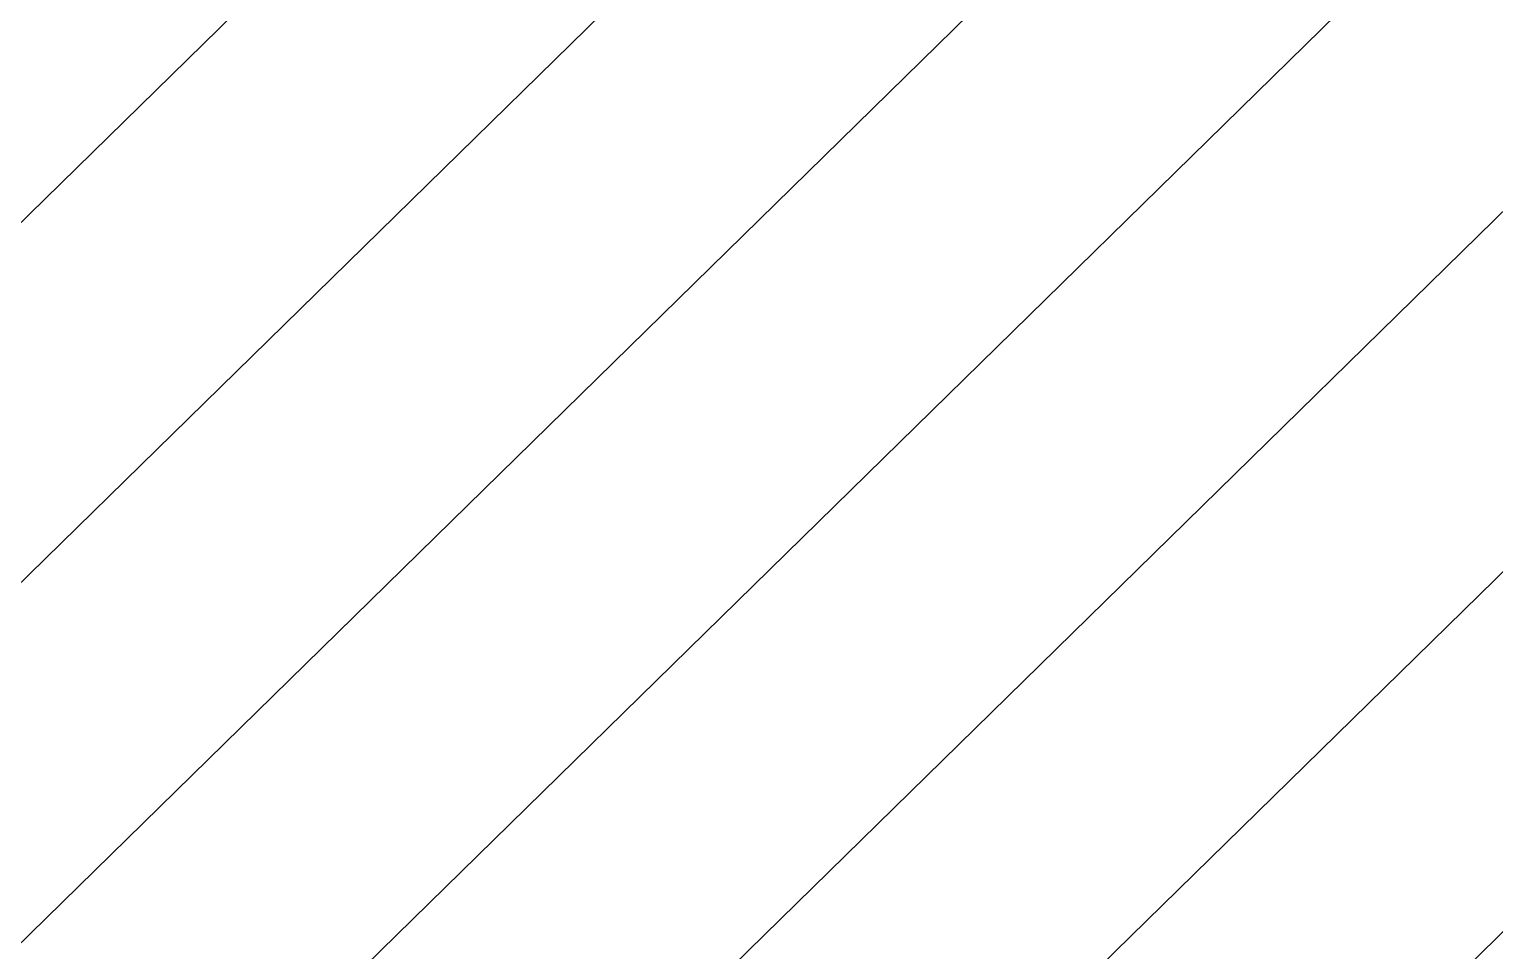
# Model space of a CAD drawing. Extents: x 7084 to 11035, y 13750 to 16729.
# Drawn here: x 8695.106 to 8697.078, y 15507.37 to 15508.61 of the extents above; entities that cross this region are included whole.
import ezdxf

# ---------------------------------------------------------------- set-up
doc = ezdxf.new("R2010")
doc.units = 0
doc.layers.add('Default', color=7, linetype='Continuous')

msp = doc.modelspace()

# ---------------------------------------------------------------- linework, layer by layer
at = {"layer": 'Default'}
for points in [[(8500.0775, 15211.7791), (8538.5258, 15231.8932), (8544.2926, 15231.5485), (8602.9973, 15353.151), (8618.6786, 15355.5635), (8668.9969, 15426.8479), (8680.6574, 15421.2186), (8751.7035, 15402.6937), (8827.9124, 15450.3242), (8749.8451, 15544.9177), (8705.8166, 15501.8017), (8694.1561, 15507.4309), (8738.1846, 15550.5469), (8755.1847, 15585.2092), (8849.5315, 15652.3003), (9008.8728, 15690.039), (9021.1063, 15709.7158), (9057.807, 15684.3546), (9259.0801, 15678.0647), (9372.2962, 15638.2294), (9487.609, 15594.2009), (9536.9802, 15607.3188), (9853.566, 15521.3584)], [(8501.7543, 15211.5053), (8539.1041, 15231.0447), (8544.7061, 15230.7099), (8603.5717, 15352.6455), (8618.805, 15354.9891), (8669.2611, 15426.4687), (8680.5885, 15421.0004), (8751.8293, 15402.4247), (8828.2469, 15450.1857), (8749.9657, 15545.0383), (8705.8166, 15501.8042), (8694.4892, 15507.2726), (8738.6384, 15550.5067), (8755.1528, 15584.1786), (8849.758, 15651.4535), (9009.5359, 15689.2956), (9021.4199, 15708.4103), (9057.072, 15683.7736), (9258.8966, 15677.4665), (9372.4228, 15637.5221)], [(9853.3646, 15518.4819), (9535.044, 15604.9134), (9488.4941, 15592.5451), (9372.5494, 15636.8148), (9258.713, 15676.8684), (9056.337, 15683.1927), (9021.7335, 15707.1047), (9010.199, 15688.5523), (8849.9846, 15650.6068), (8755.1209, 15583.148), (8739.0921, 15550.4665), (8694.8224, 15507.1142), (8705.8166, 15501.8067), (8750.0863, 15545.1589), (8828.5814, 15450.0472), (8751.955, 15402.1557), (8680.5196, 15420.7821), (8669.5254, 15426.0896), (8618.9314, 15354.4147), (8604.1461, 15352.1401), (8545.1197, 15229.8713), (8539.6825, 15230.1962), (8503.4312, 15211.2315)], [(8828.916, 15449.9086), (8750.207, 15545.2796), (8705.8166, 15501.8092), (8695.1556, 15506.9559), (8739.5459, 15550.4263), (8755.0889, 15582.1175), (8850.2111, 15649.76), (9010.8621, 15687.8089), (9022.047, 15705.7992), (9055.6019, 15682.6117), (9258.5294, 15676.2702), (9372.676, 15636.1075), (9488.9366, 15591.7171), (9534.0759, 15603.7106), (9853.2638, 15517.0437)], [(8498.3067, 15104.7053), (8506.7849, 15210.6839), (8540.8391, 15228.4992), (8545.9469, 15228.194), (8605.2949, 15351.1291), (8619.1841, 15353.2659), (8670.0538, 15425.3314), (8680.3817, 15420.3455), (8752.2064, 15401.6176), (8829.2505, 15449.7701), (8750.3276, 15545.4002), (8705.8166, 15501.8117), (8695.4887, 15506.7976), (8739.9997, 15550.3861), (8755.057, 15581.0869), (8850.4377, 15648.9133), (9011.5252, 15687.0656), (9022.3606, 15704.4936), (9054.8669, 15682.0308), (9258.3458, 15675.672), (9372.8026, 15635.4002), (9489.3791, 15590.8892), (9533.1078, 15602.5079), (9853.1631, 15515.6054)], [(8508.4618, 15210.4101), (8541.4175, 15227.6508), (8546.3605, 15227.3553), (8605.8693, 15350.6236), (8619.3105, 15352.6915), (8670.318, 15424.9523), (8680.3128, 15420.1273), (8752.3321, 15401.3486), (8829.585, 15449.6316), (8750.4482, 15545.5208), (8705.8166, 15501.8142), (8695.8219, 15506.6392), (8740.4535, 15550.3459), (8755.0251, 15580.0564), (8850.6642, 15648.0665), (9012.1883, 15686.3222), (9022.6742, 15703.1881), (9054.1319, 15681.4499), (9258.1622, 15675.0738), (9372.9292, 15634.6929), (9489.8216, 15590.0612), (9532.1397, 15601.3052), (9853.0624, 15514.1672)], [(8546.774, 15226.5167), (8606.4437, 15350.1181), (8619.4369, 15352.1171), (8670.5823, 15424.5732), (8680.2438, 15419.909), (8752.4578, 15401.0796), (8829.9195, 15449.493), (8750.5688, 15545.6414), (8705.8166, 15501.8167), (8696.155, 15506.4809), (8740.9073, 15550.3057), (8754.9931, 15579.0258), (8850.8908, 15647.2198), (9012.8514, 15685.5789), (9022.9878, 15701.8825), (9053.3969, 15680.8689), (9257.9786, 15674.4757), (9373.0558, 15633.9855), (9490.2641, 15589.2333), (9531.1717, 15600.1024), (9852.9617, 15512.7289)]]:
    msp.add_lwpolyline(points, dxfattribs=at)

doc.saveas('drawing.dxf')
